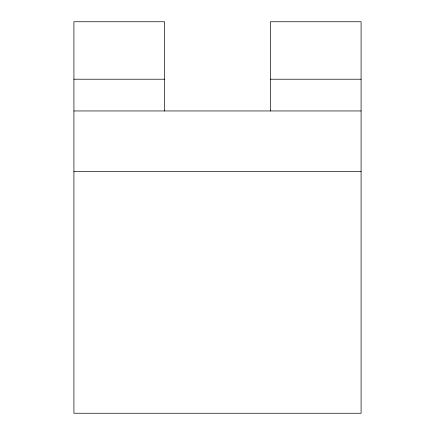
<?xml version="1.0" encoding="UTF-8"?>
<svg xmlns="http://www.w3.org/2000/svg" width="435" height="435" viewBox="0 0 435 435"><rect width="100%" height="100%" fill="white"/><g stroke="black" fill="none" stroke-linecap="round" stroke-linejoin="round"><path stroke-width="0.65" d="M73.912 79.213L164.599 79.213M270.401 79.213L361.088 79.213M73.912 110.952L361.088 110.952M73.912 171.412L361.088 171.412M270.401 110.952L270.401 21.75L361.088 21.75L361.088 413.25L73.912 413.25L73.912 21.75L164.599 21.75L164.599 110.952"/></g></svg>
